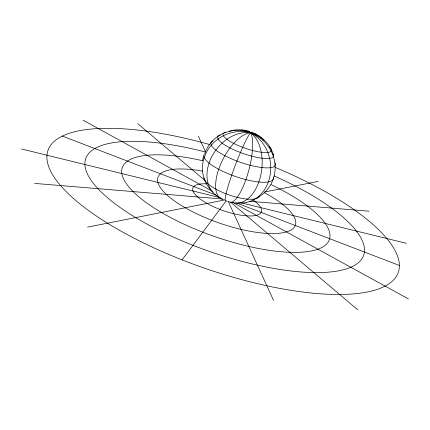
<?xml version="1.0" encoding="UTF-8"?>
<svg xmlns="http://www.w3.org/2000/svg" width="430" height="430" viewBox="0 0 430 430"><rect width="100%" height="100%" fill="white"/><g stroke="black" fill="none" stroke-linecap="round" stroke-linejoin="round"><path stroke-width="0.64" d="M202.551 160.401L203.422 156.531M182.078 259.887L226.239 200.837M87.489 227.142L224.901 199.896M264.353 192.07L318.264 181.379M34.706 183.411L222.6 199.025M249.346 201.251L369.037 211.2M21.5 148.979L220.466 197.741M240.687 202.697L406.388 243.31M226.68 201.17L227.255 201.364M62.334 136.09L216.446 195.252M235.871 202.707L399.384 265.471M83.049 120.174L211.936 190.974M232.533 202.288L408.5 298.952M137.729 123.625L205.282 180.783M230.356 201.998L357.781 309.826M198.321 136.122L205.293 151.344M228.153 201.272L273.598 300.511M204.761 153.601A36.695 35.12 39.2 0 1 261.365 139.019A36.695 35.12 39.2 0 1 257.995 197.354M273.399 177.343A36.727 10.073 19.2 0 1 236.812 176.929A36.727 10.073 19.2 0 1 204.266 154.182M213.253 192.215A36.695 33.793 -28.6 0 1 220.853 137.143A36.695 33.793 -28.6 0 1 273.62 155.929M229.125 131.354A36.7 31.116 82.1 0 1 270.4 162.712A36.7 31.116 82.1 0 1 238.026 202.847M247.223 130.978A36.727 10.218 -75.5 0 1 249.056 169.286A36.727 10.218 -75.5 0 1 228.916 201.622M223.39 199.499A36.722 16.7 -62.4 0 1 223.519 158.181A36.722 16.7 -62.4 0 1 257.253 135.219M219.569 197.408A36.706 27.332 -52.3 0 1 216.629 149.113A36.706 27.332 -52.3 0 1 264.047 140.374M226.035 200.713A36.727 3.51 -69.2 0 1 235.425 164.964A36.727 3.51 -69.2 0 1 251.948 132.505M241.262 130.053A36.717 22.381 -83.4 0 1 261.703 169.85A36.717 22.381 -83.4 0 1 232.087 202.272M269.357 146.893A25.542 6.23 19.2 0 1 246.17 148.56A25.542 6.23 19.2 0 1 225.911 132.268M273.163 153.918A29.589 7.369 19.2 0 1 242.499 153.279A29.589 7.369 19.2 0 1 220.241 135.079M275.135 163.013A34.056 8.793 19.2 0 1 239.354 161.938A34.056 8.793 19.2 0 1 213.038 140.884M259.311 196.166A29.154 8.713 19.2 0 1 230.093 195.258A29.154 8.713 19.2 0 1 204.083 177.73M275.238 167.394A185.47 59.748 19.2 0 1 358.206 293.416A185.47 59.748 19.2 0 1 66.446 191.898A185.47 59.748 19.2 0 1 209.367 144.475M274.147 175.972A147.13 46.999 19.2 0 1 329.934 272.023A147.13 46.999 19.2 0 1 101.706 192.5A147.13 46.999 19.2 0 1 205.298 151.983M271.137 184.637A109.639 34.798 19.2 0 1 302.156 252.141A109.639 34.798 19.2 0 1 135.606 193.984A109.639 34.798 19.2 0 1 202.691 160.734M252.953 199.896A36.281 11.433 19.2 0 1 249.072 215.957A36.281 11.433 19.2 0 1 199.794 198.725A36.281 11.433 19.2 0 1 207.136 183.879M264.385 192.667A72.761 22.989 19.2 0 1 275.286 233.517A72.761 22.989 19.2 0 1 168.34 196.188A72.761 22.989 19.2 0 1 202.75 171.151"/></g></svg>
